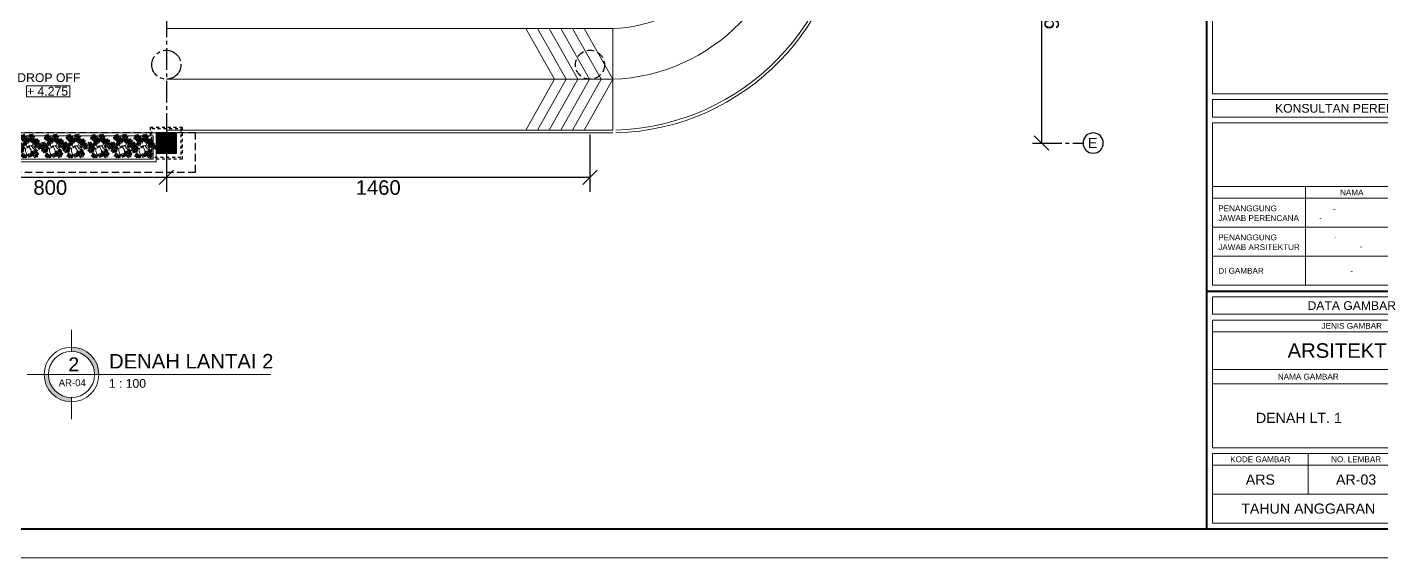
# Model space of a CAD drawing. Header units: inches. Extents: x 249 to 1192, y -18 to 440.
# Drawn here: x 449.57 to 496.26, y 170.49 to 188.79 of the extents above; entities that cross this region are included whole.
import ezdxf
from ezdxf.enums import TextEntityAlignment as Align

# ---------------------------------------------------------------- set-up
doc = ezdxf.new("R2010")
doc.units = ezdxf.units.IN
doc.header["$MEASUREMENT"] = 0
for name, pattern in [('CENTER2', [1.125, 0.75, -0.125, 0.125, -0.125]), ('DASHED2', [0.375, 0.25, -0.125]), ('HIDDEN', [0.375, 0.25, -0.125])]:
    doc.linetypes.add(name, pattern=pattern)
for name, color, linetype, lineweight in [('ARSIR BETON', 8, 'Continuous', 0), ('DIMENSI', 85, 'Continuous', 20), ('DINDING', 6, 'Continuous', 0), ('GRS KOP', 1, 'Continuous', 40), ('KOP', 7, 'Continuous', 20), ('TEXT (KET. RUANG)', 7, 'Continuous', 5), ('TEXT (KETERANGAN)', 7, 'Continuous', 25), ('VEGETASI', 60, 'Continuous', 0)]:
    doc.layers.add(name, color=color, linetype=linetype, lineweight=lineweight)
for name, color, linetype in [('AS', 15, 'CENTER2'), ('ATAP', 123, 'Continuous'), ('KOLOM', 5, 'Continuous')]:
    doc.layers.add(name, color=color, linetype=linetype)
doc.styles.add('ARIAL', font='arial.ttf')
doc.styles.add('S', font='SIMPLEX', dxfattribs={"width": 1.1})
doc.styles.get("Standard").update_dxf_attribs({"font": 'arial.ttf'})
doc.dimstyles.new('UK. GDG PERTEMUAN', dxfattribs={"dimtxt": 0.5, "dimasz": 0.5, "dimexe": 0.5, "dimexo": 0.05, "dimgap": 0.1, "dimtad": 2, "dimdec": 0, "dimlfac": 100, "dimzin": 0, "dimdsep": 46, "dimtxsty": 'Standard', "dimblk": 'OBLIQUE', "dimcen": 0.09, "dimclrd": 8, "dimclre": 256, "dimclrt": 256, "dimadec": 0, "dimazin": 0, "dimtfac": 1, "dimtdec": 0, "dimtofl": 0, "dimtmove": 0, "dimatfit": 3, "dimldrblk": 'OBLIQUE', "dimfxl": 0, "dimtolj": 1, "dimtzin": 0, "dimarcsym": 0})

# ---------------------------------------------------------------- blocks, each defined once
blk = doc.blocks.new('K1')
at = {"layer": 'ARSIR BETON'}
h = blk.add_hatch(dxfattribs=at)
h.set_pattern_fill('ANSI37', color=256, scale=0.15, style=0)
h.set_pattern_definition([(45, (258.37489, 277.120751), (-0.01325825, 0.01325825), []), (135, (258.37489, 277.120751), (-0.01325825, -0.01325825), [])])
h.paths.add_polyline_path([(259.125, 277.171), (259.125, 277.871), (258.425, 277.871), (258.425, 277.171)])
at = {"layer": 'KOLOM'}
blk.add_lwpolyline([(258.425, 277.171), (259.125, 277.171), (259.125, 277.871), (258.425, 277.871)], close=True, dxfattribs=at)
for points in [[(258.725, 277.571), (258.825, 277.471)], [(258.725, 277.471), (258.825, 277.571)]]:
    blk.add_lwpolyline(points, dxfattribs=at)
blk = doc.blocks.new('BRANCHT', base_point=(1.548, 0.551))
for p, q in [((1.511, 0.64), (1.524, 0.662)), ((1.526, 0.607), (1.511, 0.64)), ((1.524, 0.662), (1.551, 0.661)), ((1.55, 0.627), (1.526, 0.607)), ((1.57, 0.598), (1.55, 0.627)), ((1.551, 0.661), (1.582, 0.622)), ((1.551, 0.661), (1.551, 0.661)), ((1.573, 0.682), (1.611, 0.684)), ((1.599, 0.643), (1.573, 0.682)), ((1.582, 0.622), (1.599, 0.643)), ((1.62, 0.64), (1.599, 0.582)), ((1.611, 0.684), (1.648, 0.656)), ((1.648, 0.656), (1.636, 0.607)), ((1.636, 0.607), (1.644, 0.59)), ((1.644, 0.59), (1.667, 0.602)), ((1.667, 0.602), (1.71, 0.563)), ((1.667, 0.602), (1.667, 0.602)), ((1.536, 0.471), (1.537, 0.5)), ((1.554, 0.427), (1.536, 0.471)), ((1.537, 0.5), (1.552, 0.572)), ((1.552, 0.572), (1.57, 0.598)), ((1.585, 0.414), (1.554, 0.427)), ((1.572, 0.474), (1.594, 0.431)), ((1.606, 0.467), (1.572, 0.474)), ((1.594, 0.431), (1.585, 0.414)), ((1.599, 0.582), (1.587, 0.538)), ((1.587, 0.538), (1.607, 0.492)), ((1.599, 0.582), (1.668, 0.562)), ((1.626, 0.447), (1.606, 0.467)), ((1.636, 0.537), (1.625, 0.526)), ((1.625, 0.526), (1.644, 0.481)), ((1.68, 0.427), (1.626, 0.447)), ((1.69, 0.518), (1.636, 0.537)), ((1.644, 0.481), (1.663, 0.492)), ((1.663, 0.492), (1.686, 0.474)), ((1.686, 0.474), (1.68, 0.427)), ((1.71, 0.563), (1.69, 0.518))]:
    blk.add_line(p, q)
blk = doc.blocks.new('T36')
for p, q in [((-0.111, -0.002), (-0.091, 0.108)), ((-0.017, 0.011), (-0.027, -0.001)), ((0.004, 0.007), (-0.017, 0.011)), ((0.016, -0.003), (0.004, 0.007)), ((0.016, -0.003), (0.026, 0.019)), ((0.026, 0.019), (0.124, 0.032)), ((0.07, 0.025), (0.136, -0.06)), ((0.151, 0.1), (0.083, 0.163)), ((0.124, 0.032), (0.151, 0.1)), ((-0.074, -0.06), (-0.174, -0.088)), ((-0.138, -0.078), (-0.138, -0.185)), ((-0.138, -0.185), (-0.081, -0.353)), ((-0.028, -0.013), (-0.111, -0.002)), ((-0.028, -0.013), (-0.074, -0.06)), ((-0.027, -0.001), (-0.028, -0.013)), ((-0.028, -0.013), (-0.026, -0.024)), ((-0.026, -0.024), (-0.018, -0.031)), ((-0.018, -0.031), (-0.001, -0.034)), ((-0.001, -0.034), (0.004, -0.034)), ((0.004, -0.034), (0.013, -0.024)), ((0.004, -0.034), (0.075, -0.149)), ((0.013, -0.024), (0.02, -0.01)), ((0.02, -0.01), (0.016, -0.003)), ((0.075, -0.149), (0.073, -0.293)), ((0.136, -0.06), (0.229, -0.154))]:
    blk.add_line(p, q)
at = {"xscale": 0.8515584, "yscale": 0.8515584, "zscale": 0.8515584}
for p, rotation in [((-0.318, 0.042), 180), ((-0.215, 0.309), 120), ((-0.195, 0), 180), ((-0.121, 0.222), 120), ((-0.095, 0.107), 120), ((0.06, 0.183), 59.99999999999999), ((0.068, 0.33), 59.99999999999999), ((0.243, 0.158), 59.99999999999999), ((-0.298, -0.123), 240), ((-0.168, -0.321), 240), ((0.029, -0.277), 299.9999999999999), ((0.187, -0.168), 299.9999999999999), ((0.233, -0.285), 299.9999999999999)]:
    blk.add_blockref('BRANCHT', p, dxfattribs=dict(at, rotation=rotation))
for p in [(0.192, 0.052), (0.348, -0.001)]:
    blk.add_blockref('BRANCHT', p, dxfattribs=at)
blk = doc.blocks.new('+4275')
at = {"layer": 'TEXT (KET. RUANG)', "color": 1}
blk.add_lwpolyline([(875.579, 243.419), (877.068, 243.419), (877.068, 243.046), (875.579, 243.046)], close=True, dxfattribs=at)
at = {"layer": 'TEXT (KET. RUANG)'}
blk.add_text('+ 4.275', height=0.3015, dxfattribs=at).set_placement((875.591, 243.089))
blk = doc.blocks.new('_Oblique')
at = {"color": 0, "linetype": 'ByBlock', "lineweight": -2}
blk.add_line((-0.5, -0.5), (0.5, 0.5), dxfattribs=at)
blk = doc.blocks.new('*D513')
at = {"layer": 'DEFPOINTS', "color": 0}
for p in [(454.365, 185.141), (468.964, 185.141), (468.964, 183.61)]:
    blk.add_point(p, dxfattribs=at)
at = {"layer": 'DIMENSI', "lineweight": -2}
for p, q in [((454.365, 185.091), (454.365, 183.11)), ((468.964, 185.091), (468.964, 183.11))]:
    blk.add_line(p, q, dxfattribs=at)
at = {"layer": 'DIMENSI', "color": 8, "lineweight": -2}
blk.add_line((454.365, 183.61), (468.964, 183.61), dxfattribs=at)
at = {"layer": 'DIMENSI', "color": 8, "lineweight": -2, "xscale": 0.5, "yscale": 0.5, "zscale": 0.5, "rotation": 180}
blk.add_blockref('_Oblique', (454.365, 183.61), dxfattribs=at)
at = {"layer": 'DIMENSI', "color": 8, "lineweight": -2, "xscale": 0.5, "yscale": 0.5, "zscale": 0.5}
blk.add_blockref('_Oblique', (468.964, 183.61), dxfattribs=at)
at = {"layer": 'DIMENSI', "insert": (461.665, 183.255), "char_height": 0.5, "attachment_point": 5}
blk.add_mtext('\\A1;1460', dxfattribs=at)
blk = doc.blocks.new('*D518')
at = {"layer": 'DEFPOINTS', "color": 0}
for p in [(446.365, 184.441), (454.365, 184.441), (454.365, 183.61)]:
    blk.add_point(p, dxfattribs=at)
at = {"layer": 'DIMENSI', "lineweight": -2}
for p, q in [((446.365, 184.391), (446.365, 183.11)), ((454.365, 184.391), (454.365, 183.11))]:
    blk.add_line(p, q, dxfattribs=at)
at = {"layer": 'DIMENSI', "color": 8, "lineweight": -2}
blk.add_line((446.365, 183.61), (454.365, 183.61), dxfattribs=at)
at = {"layer": 'DIMENSI', "color": 8, "lineweight": -2, "xscale": 0.5, "yscale": 0.5, "zscale": 0.5, "rotation": 180}
blk.add_blockref('_Oblique', (446.365, 183.61), dxfattribs=at)
at = {"layer": 'DIMENSI', "color": 8, "lineweight": -2, "xscale": 0.5, "yscale": 0.5, "zscale": 0.5}
blk.add_blockref('_Oblique', (454.365, 183.61), dxfattribs=at)
at = {"layer": 'DIMENSI', "insert": (450.365, 183.255), "char_height": 0.5, "attachment_point": 5}
blk.add_mtext('\\A1;800', dxfattribs=at)
blk = doc.blocks.new('NAV')
blk.add_circle((0, -0.4), 0.35)
at = {"style": 'S', "width": 0.75, "flags": 4}
blk.add_attdef('AV', text='', height=0.3, dxfattribs=at).set_placement((0, -0.4), align=Align.MIDDLE)
blk = doc.blocks.new('*D520')
at = {"layer": 'DEFPOINTS', "color": 0}
for p in [(484.163, 193.791), (484.163, 184.792), (484.528, 184.792)]:
    blk.add_point(p, dxfattribs=at)
at = {"layer": 'DIMENSI', "lineweight": -2}
for p, q in [((484.213, 193.791), (485.028, 193.791)), ((484.213, 184.792), (485.028, 184.792))]:
    blk.add_line(p, q, dxfattribs=at)
at = {"layer": 'DIMENSI', "color": 8, "lineweight": -2}
blk.add_line((484.528, 193.791), (484.528, 184.792), dxfattribs=at)
at = {"layer": 'DIMENSI', "color": 8, "lineweight": -2, "xscale": 0.5, "yscale": 0.5, "zscale": 0.5}
for p, rotation in [((484.528, 193.791), 90), ((484.528, 184.792), 270)]:
    blk.add_blockref('_Oblique', p, dxfattribs=dict(at, rotation=rotation))
at = {"layer": 'DIMENSI', "insert": (484.883, 189.291), "char_height": 0.5, "attachment_point": 5, "rotation": 90}
blk.add_mtext('\\A1;900', dxfattribs=at)
blk = doc.blocks.new('JUDUL GAMBAR')
at = {"layer": 'DIMENSI'}
h = blk.add_hatch(color=256, dxfattribs=at)
h.paths.add_polyline_path([(-32.945, 252.895), (-32.945, 253.045, -0.414214), (-33.739, 253.838), (-33.889, 253.838, 0.414214)])
h.paths.add_polyline_path([(-32.945, 254.781), (-32.945, 254.631, -0.414214), (-32.152, 253.838), (-32.002, 253.838, 0.414214)])
for points in [[(-32.945, 255.382), (-32.945, 254.631)], [(-34.474, 253.838), (-26.071, 253.838)], [(-32.945, 253.045), (-32.945, 252.294)]]:
    blk.add_lwpolyline(points, dxfattribs=at)
for radius in [0.943, 0.793]:
    blk.add_circle((-32.945, 253.838), radius, dxfattribs=at)
at = {"layer": 'DIMENSI', "style": 'ARIAL'}
for tag, height, p in [('JUDUL', 0.5, (-31.652, 253.895)), ('SKALA', 0.3, (-31.658, 253.289))]:
    blk.add_attdef(tag, text='', height=height, dxfattribs=at).set_placement(p, align=Align.BOTTOM_LEFT)
for tag, height, p in [('NO', 0.478, (-32.866, 254.188)), ('AR', 0.236, (-32.919, 253.551))]:
    blk.add_attdef(tag, text='', height=height, dxfattribs=at).set_placement(p, align=Align.MIDDLE_CENTER)
blk = doc.blocks.new('KOP-ARS')
at = {"layer": 'GRS KOP'}
for p, q in [((73, 1), (73, 54)), ((73, 9.2), (83, 9.2)), ((1, 1), (83, 1))]:
    blk.add_line(p, q, dxfattribs=at)
at = {"layer": 'KOP'}
for p, q in [((73.2, 16), (73.2, 19.6)), ((82.8, 16), (73.2, 16)), ((73.2, 9.4), (73.2, 15)), ((82.8, 15), (73.2, 15)), ((82.8, 12.8), (73.2, 12.8)), ((76.4, 9.4), (76.4, 12.8)), ((82.8, 12.4), (73.2, 12.4)), ((73.2, 12.4), (73.2, 11.4)), ((82.8, 11.4), (73.2, 11.4)), ((82.8, 10.4), (73.2, 10.4)), ((82.8, 9.4), (73.2, 9.4)), ((73.2, 7.8), (82.8, 7.8)), ((73.2, 6.5), (82.8, 6.5)), ((73.2, 6), (82.8, 6)), ((76.5, 2.2), (76.5, 3.6)), ((73.2, 3.2), (82.8, 3.2)), ((73.2, 2.2), (82.8, 2.2))]:
    blk.add_line(p, q, dxfattribs=at)
for points in [[(0, 0), (84, 0), (84, 55), (0, 55)], [(73.2, 15.2), (82.8, 15.2), (82.8, 15.8), (73.2, 15.8)], [(73.2, 8.4), (82.8, 8.4), (82.8, 9), (73.2, 9)], [(73.2, 3.8), (82.8, 3.8), (82.8, 8.2), (73.2, 8.2)], [(73.2, 1.2), (82.8, 1.2), (82.8, 3.6), (73.2, 3.6)]]:
    blk.add_lwpolyline(points, close=True, dxfattribs=at)
blk.add_text('-', height=0.18).set_placement((76.884, 11.64))
for s, height, p in [('KONSULTAN PERENCANA', 0.3, (78, 15.5)), ('NAMA', 0.2, (78, 12.6)), ('DATA GAMBAR', 0.3, (78, 8.7)), ('JENIS GAMBAR', 0.2, (78, 8)), ('ARSITEKTUR', 0.5, (78, 7.15)), ('NAMA GAMBAR', 0.2, (76.5, 6.25)), ('KODE GAMBAR', 0.2, (74.85, 3.4)), ('NO. LEMBAR', 0.2, (78.15, 3.4)), ('ARS', 0.35, (74.85, 2.7)), ('TAHUN ANGGARAN', 0.35, (76.5, 1.7))]:
    blk.add_text(s, height=height, dxfattribs=at).set_placement(p, align=Align.MIDDLE)
blk.add_text('-', height=0.187, dxfattribs=at).set_placement((78.323, 10.65), align=Align.CENTER)
at = {"layer": 'KOP', "char_height": 0.2, "attachment_point": 1}
for s, insert in [('PENANGGUNG\\PJAWAB PERENCANA', (73.4, 12.15)), ('PENANGGUNG\\PJAWAB ARSITEKTUR', (73.4, 11.15)), ('DI GAMBAR', (73.4, 10))]:
    blk.add_mtext_dynamic_manual_height_columns(s, width=2.90143, gutter_width=1.75, heights=[0], dxfattribs=dict(at, insert=insert))
at = {"layer": 'KOP', "char_height": 0.18, "attachment_point": 1}
for insert, width in [((77.357, 12.13), 2.5923), ((77.396, 11.157), 3.89249)]:
    blk.add_mtext('-', dxfattribs=dict(at, insert=insert, width=width))
at = {"layer": 'KOP'}
for tag, height, p in [('SUKMA', 0.2, (78, 9.9)), ('1:100', 0.25, (81.3, 5.5)), ('1:100', 0.25, (81.3, 4.9)), ('1:100', 0.25, (81.3, 4.3)), ('AR-01', 0.35, (78.15, 2.7)), ('10', 0.35, (81.3, 2.7)), ('2012', 0.35, (81.3, 1.7))]:
    blk.add_attdef(tag, text='', height=height, dxfattribs=at).set_placement(p, align=Align.MIDDLE)
for p in [(73.7, 5.325), (73.7, 4.725), (73.7, 4.125)]:
    blk.add_attdef('-', p, '', height=0.35, dxfattribs=at)

msp = doc.modelspace()

# ---------------------------------------------------------------- linework, layer by layer
at = {"layer": 'AS'}
for points in [[(454.3645, 191.441), (454.3645, 185.141)], [(484.4785, 184.7915), (485.9558, 184.7915)]]:
    msp.add_lwpolyline(points, dxfattribs=at)
at = {"layer": 'AS', "linetype": 'HIDDEN', "ltscale": 0.35}
for points in [[(453.8148, 185.341), (454.9148, 185.341), (454.9148, 184.241), (453.8148, 184.241)], [(453.8648, 185.291), (454.8648, 185.291), (454.8648, 184.291), (453.8648, 184.291)]]:
    msp.add_lwpolyline(points, close=True, dxfattribs=at)
at = {"layer": 'AS'}
msp.add_circle((454.3645, 187.491), 0.5, dxfattribs=at)
at = {"layer": 'AS', "linetype": 'HIDDEN'}
msp.add_circle((468.9643, 187.491), 0.5, dxfattribs=at)
at = {"layer": 'ATAP', "linetype": 'DASHED2'}
msp.add_lwpolyline([(445.3651, 183.791), (455.3651, 183.791), (455.3651, 185.141), (445.3651, 185.141)], close=True, dxfattribs=at)
at = {"layer": 'DINDING'}
for points in [[(469.754, 186.9894, 0.398259), (475.9785, 193.3376), (475.9785, 201.366)], [(469.7568, 188.7394, 0.4060688), (474.2285, 193.3376), (474.2285, 201.366)], [(469.8544, 185.2408, 0.4060688), (477.7285, 193.3376), (477.7285, 201.366)], [(469.8572, 185.1407, 0.4060688), (477.8286, 193.3376), (477.8286, 201.366)]]:
    msp.add_lwpolyline(points, format="xyb", dxfattribs=at)
for points in [[(454.3645, 189.7969), (454.3645, 188.641)], [(469.754, 188.7394), (454.3645, 188.7394)], [(466.7536, 185.2394), (467.7428, 186.9894), (466.7536, 188.7394)], [(467.1559, 185.2394), (468.145, 186.9894), (467.1559, 188.7394)], [(467.5581, 185.2394), (468.5473, 186.9894), (467.5581, 188.7394)], [(467.9604, 185.2394), (468.9495, 186.9894), (467.9604, 188.7394)], [(468.3626, 185.2394), (469.3518, 186.9894), (468.3626, 188.7394)], [(468.7648, 185.2394), (469.754, 186.9894), (468.7648, 188.7394)], [(469.7568, 188.7394), (469.754, 185.2394)], [(469.754, 186.9894), (454.3645, 186.9894)], [(454.0148, 185.141), (454.0148, 184.141), (446.7151, 184.141), (446.7151, 185.141)], [(469.754, 185.2394), (454.3645, 185.2394)], [(469.754, 185.1393), (454.3645, 185.141)]]:
    msp.add_lwpolyline(points, dxfattribs=at)
for points in [[(454.0148, 185.141), (446.7151, 185.141), (446.7151, 184.141), (454.0148, 184.141)], [(453.9148, 185.041), (446.8151, 185.041), (446.8151, 184.241), (453.9148, 184.241)]]:
    msp.add_lwpolyline(points, close=True, dxfattribs=at)

# ---------------------------------------------------------------- block references
at = {"layer": 'DIMENSI'}
msp.add_blockref('+4275', (-426.0288, -56.6602), dxfattribs=at)
msp.add_blockref('JUDUL GAMBAR', (484.0403, -77.0252), dxfattribs=at).add_auto_attribs({'AR': 'AR-04', 'NO': '2', 'SKALA': '1 : 100', 'JUDUL': 'DENAH LANTAI 2'})
at = {"layer": 'KOLOM'}
msp.add_blockref('K1', (195.5902, -92.7297), dxfattribs=at)
at = {"layer": 'KOP'}
ref = msp.add_blockref('KOP-ARS', (417.2179, 170.4885), dxfattribs=at)
ref.add_attrib('-', '-', dxfattribs={"height": 0.2}).set_placement((495.2179, 180.3885), align=Align.MIDDLE)
ref.add_attrib('-', 'DENAH LT. 1', (491.9163, 175.1414), dxfattribs={"height": 0.35})
ref.add_attrib('AR-01', 'AR-03', dxfattribs={"height": 0.35}).set_placement((495.3679, 173.1885), align=Align.MIDDLE)
at = {"layer": 'TEXT (KETERANGAN)'}
ref = msp.add_blockref('NAV', (486.3058, 185.1915), dxfattribs=dict(at, xscale=-1))
ref.add_attrib('AV', 'E', dxfattribs={"layer": '0', "height": 0.35, "flags": 4}).set_placement((486.2892, 184.7915), align=Align.MIDDLE)
at = {"layer": 'VEGETASI', "xscale": 0.9115255220459347, "yscale": 0.9115255220459347, "zscale": 0.9115255220459347}
for p in [(449.6368, 184.6822), (450.4662, 184.6822), (451.2181, 184.6822), (452.063, 184.6822), (452.8537, 184.6822), (453.5591, 184.6822)]:
    msp.add_blockref('T36', p, dxfattribs=at)

# ---------------------------------------------------------------- texts
at = {"layer": 'TEXT (KET. RUANG)'}
msp.add_text('DROP OFF', height=0.3015, rotation=360, dxfattribs=at).set_placement((449.2265, 186.8966))

# ---------------------------------------------------------------- dimensions: what is measured, and where the dimension line sits
at = {"layer": 'DIMENSI'}
dim = msp.add_linear_dim(base=(484.528, 184.7915), p1=(484.1629, 193.7905), p2=(484.1629, 184.7915), angle=90, dimstyle='UK. GDG PERTEMUAN', dxfattribs=at)
dim.commit()
dim.dimension.update_dxf_attribs({"geometry": '*D520', "text_midpoint": (484.8833, 189.291)})
for base, p1, p2, picture, middle in [((468.9643, 183.61), (454.3651, 185.141), (468.9643, 185.141), '*D513', (461.6647, 183.2547)), ((454.3651, 183.61), (446.3651, 184.441), (454.3651, 184.441), '*D518', (450.3651, 183.2547))]:
    dim = msp.add_linear_dim(base=base, p1=p1, p2=p2, dimstyle='UK. GDG PERTEMUAN', dxfattribs=at)
    dim.commit()
    dim.dimension.update_dxf_attribs({"geometry": picture, "text_midpoint": middle})

doc.saveas('drawing.dxf')
